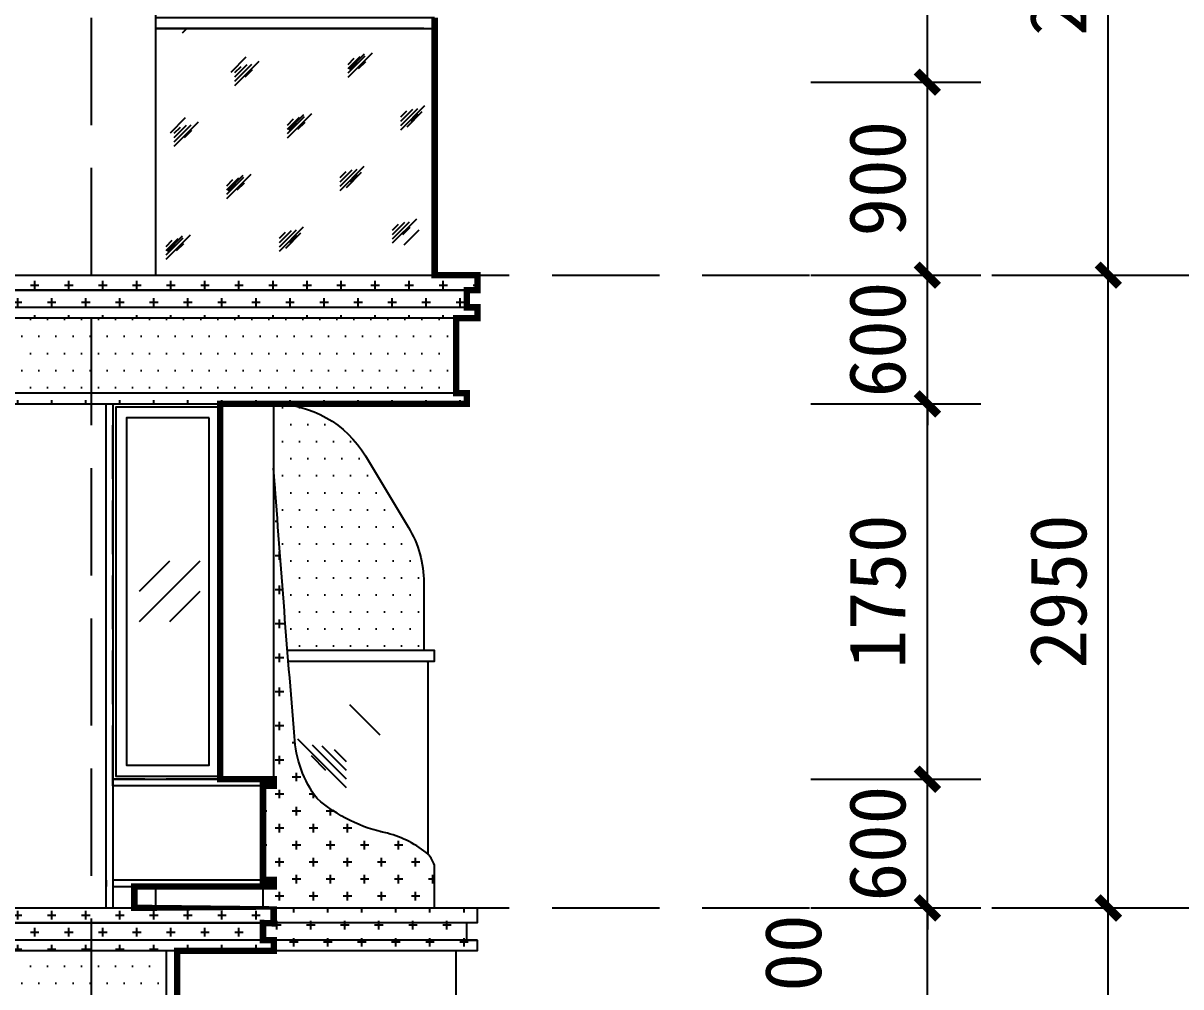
# Model space of a CAD drawing. Extents: x 646072 to 1012572, y -46617 to 16093.
# Drawn here: x 898650 to 904048, y -24120 to -19627 of the extents above; entities that cross this region are included whole.
import ezdxf

# ---------------------------------------------------------------- set-up
doc = ezdxf.new("R2010")
doc.units = 0
doc.header["$LTSCALE"] = 1000
doc.header["$MEASUREMENT"] = 0
for name, pattern in [('3#楼-HZS$0$3#楼-HZS$0$__DASH', [0.35, 0.25, -0.1]), ('3#楼-HZS$0$DOTE', [2.4200000000000004, 2, -0.2, 0.02, -0.2]), ('DASH', [0.35, 0.25, -0.1])]:
    doc.linetypes.add(name, pattern=pattern)
doc.layers.get('Defpoints').update_dxf_attribs({"color": 4, "linetype": 'DASH'})
for name, color, linetype in [('3#楼-HZS$0$0-金属铝板（剖）', 7, 'Continuous'), ('3#楼-HZS$0$3#楼-HZS$0$00-看线', 251, 'Continuous'), ('3#楼-HZS$0$3#楼-HZS$0$00-立面灰色金属看线', 252, 'Continuous'), ('3#楼-HZS$0$3#楼-HZS$0$00-立面米色看线', 31, 'Continuous'), ('3#楼-HZS$0$3#楼-HZS$0$0923调整', 6, 'Continuous'), ('3#楼-HZS$0$3#楼-HZS$0$A-LINE-浅灰色铝板幕墙-填充', 115, 'Continuous'), ('3#楼-HZS$0$3#楼-HZS$0$DOTE', 1, '3#楼-HZS$0$DOTE'), ('3#楼-HZS$0$3#楼-HZS$0$ELEV-WIND', 4, 'Continuous'), ('3#楼-HZS$0$3#楼-HZS$0$PUB_DIM', 3, 'Continuous'), ('3#楼-HZS$0$3#楼-HZS$0$RAIL', 163, 'Continuous'), ('3#楼-HZS$0$3#楼-HZS$0$WINDOW', 4, 'Continuous'), ('3#楼-HZS$0$3#楼-HZS$0$填充-浅黄色铝板', 30, 'Continuous'), ('3#楼-HZS$0$3#楼-HZS$0$填充-玻璃', 150, 'Continuous'), ('3#楼-HZS$0$3#楼-HZS$0$填充-银白色铝板', 115, 'Continuous')]:
    doc.layers.add(name, color=color, linetype=linetype)
doc.styles.add('3#楼-HZS$0$3#楼-HZS$0$_TCH_DIM_T3', font='')
doc.styles.get('3#楼-HZS$0$3#楼-HZS$0$_TCH_DIM_T3').set_extended_font_data('SimSun')
doc.dimstyles.new('3#楼-HZS$0$3#楼-HZS$0$_TCH_ARCH&&100', dxfattribs={"dimtxt": 264.3459915611814, "dimasz": 100, "dimexe": 250, "dimexo": 300, "dimgap": 100, "dimtad": 1, "dimdec": 0, "dimzin": 0, "dimdsep": 46, "dimtxsty": '3#楼-HZS$0$3#楼-HZS$0$_TCH_DIM_T3', "dimblk": '3#楼-HZS$0$3#楼-HZS$0$_ArchTick', "dimcen": 0.09, "dimclrt": 7, "dimazin": 2, "dimtfac": 1, "dimtdec": 0, "dimtix": 1, "dimtmove": 2, "dimatfit": 3, "dimfxl": 100, "dimtolj": 1, "dimtzin": 0, "dimarcsym": 0})
pattern_1 = [(0, (0, -11800.00000000001), (79.375, 79.375), [39.6875, -119.0625]), (90, (19.84375, -11819.84375000001), (-79.375, 79.375), [39.6875, -119.0625])]
pattern_2 = [(0, (0, -11800.00000000001), (39.6875, 79.375), [0, -79.375])]

# ---------------------------------------------------------------- blocks, each defined once
blk = doc.blocks.new('3#楼-HZS$0$3#楼-HZS$0$tytutyuiytiuty')
at = {"layer": '3#楼-HZS$0$3#楼-HZS$0$ELEV-WIND', "color": 8, "linetype": '3#楼-HZS$0$3#楼-HZS$0$__DASH'}
blk.add_lwpolyline([(147924.410584872, -250027.7864665329), (147424.4108036832, -250027.7864665329), (147424.4108036832, -251777.7864665329), (147924.410584872, -251777.7864665329)], close=True, dxfattribs=at)
at = {"layer": '3#楼-HZS$0$3#楼-HZS$0$ELEV-WIND'}
for points in [[(147424.4108036832, -250042.7864665329), (147909.410584872, -250042.7864665329), (147909.410584872, -251762.7864665329), (147424.4108036832, -251762.7864665329)], [(147474.4108036832, -250092.7864665329), (147859.410584872, -250092.7864665329), (147859.410584872, -251712.7864665329), (147474.4108036832, -251712.7864665329)]]:
    blk.add_lwpolyline(points, close=True, dxfattribs=at)
blk = doc.blocks.new('3#楼-HZS$0$3#楼-HZS$0$sz0fg4+df980j')
at = {"layer": '3#楼-HZS$0$3#楼-HZS$0$填充-浅黄色铝板'}
h = blk.add_hatch(dxfattribs=at)
h.set_pattern_fill('CROSS', color=250, scale=50)
h.set_pattern_definition([(0, (-1126718.565396795, 45994.03847895226), (79.375, 79.375), [39.6875, -119.0625]), (90, (-1126698.721646795, 45974.19472895226), (-79.375, 79.375), [39.6875, -119.0625])])
edge = h.paths.add_edge_path()
edge.add_line((949.4523340946762, 8600.000688241751), (949.4523340418236, 7070.038731505316))
edge.add_line((949.4523340418236, 7070.038731505323), (1000.00074787729, 7070.038731503577))
edge.add_line((1000.00074787729, 7070.038731503577), (1000.000747862388, 6630.038731495486))
edge.add_line((1000.000747862156, 6630.038731495486), (950.0010790840024, 6630.038731497203))
edge.add_line((950.0010790840024, 6630.038731497203), (950.0007478770567, 6600.038731497203))
edge.add_line((950.0007478772895, 6600.038731497203), (1000.001079083071, 6600.03871720696))
edge.add_line((1000.001079083071, 6600.03871720696), (1000.00074787729, 6500.038731490684))
edge.add_line((1000.00074787729, 6500.038731490684), (199.4552922326839, 6500.038731413428))
edge.add_line((199.455292232451, 6500.038731413413), (199.455292232451, 6700.038731413399))
edge.add_arc((394.2832762735197, 6621.575407589276), 210.0343699277474, 502.4595995358362, 518.0638117142032, ccw=False)
edge.add_arc((544.0989876718959, 6370.513304508087), 493.7138411202642, 464.6628066856925, 489.84925494788, ccw=False)
edge.add_arc((271.7218903187895, 7561.262106234921), 728.1891603912885, 281.6787722616173, 310.7366389926569)
edge.add_arc((327.4796568375314, 7326.183293006659), 525.5691799372054, 322.9471276859082, 357.148631248238)
edge.add_arc((-117825.9819498922, 16814.08146886762), 119059.1236000851, 355.416593846206, 356.0439292272274)
h = blk.add_hatch(dxfattribs=at)
h.set_pattern_fill('CROSS', color=250, scale=50)
h.set_pattern_definition([(0, (-845321.4992200356, 32602.99716113403), (79.375, 79.375), [39.6875, -119.0625]), (90, (-845301.6554700356, 32583.15341113403), (-79.375, 79.375), [39.6875, -119.0625])])
h.paths.add_polyline_path([(949.9278836343437, 6300.000688168977), (949.9278836343437, 6350.000688156812), (999.9278836343437, 6350.000688156812), (1000.001079088659, 6430.000874884619), (949.9278836343437, 6430.000688156812), (949.9278836343437, 6500.000688156808), (0.001079088659025729, 6500.000688156808), (0.001079090172424912, 6430.000874863726), (50.00107908865903, 6430.000874864771), (50.00107908865903, 6350.000874873076), (0.001079088659025729, 6350.000874873076), (0.001079089008271694, 6300.000874899633)])
at = {"layer": '3#楼-HZS$0$3#楼-HZS$0$填充-玻璃'}
h = blk.add_hatch(dxfattribs=at)
h.set_pattern_fill('玻璃1', color=250, scale=100)
h.set_pattern_definition([(45, (-845321.4992200356, 38542.99716113403), (-489.8835780060401, 489.8835780060401), [224, -576]), (45, (-845225.4992200356, 38582.99716113403), (-489.8835780060401, 489.8835780060401), [96, -704]), (45, (-845321.4992200356, 38582.99716113403), (-489.8835780060401, 489.8835780060401), [160, -640]), (45, (-845273.4992200356, 38542.99716113403), (537.401153701776, -537.4011537017761), [200, -600]), (45, (-845321.4992200356, 38502.99716113403), (-489.8835780060401, 489.8835780060401), [320, -480]), (45, (-845321.4992200356, 38622.99716113403), (-489.8835780060401, 489.8835780060401), [80, -720])])
h.paths.add_polyline_path([(881.0175094846636, 7650.000688168348), (230.0039926316822, 7650.000688168348), (230.0039926316822, 6751.392169461888, -0.1088350753991676), (419.1252063425491, 6848.109965642812, 0.1274726537944092), (746.9258121041348, 7009.462623500396, 0.1503499828996154), (852.3981503215618, 7300.000688128966, 0.0007971935028610926)])
at = {"layer": '3#楼-HZS$0$3#楼-HZS$0$填充-银白色铝板'}
h = blk.add_hatch(dxfattribs=at)
h.set_pattern_fill('DOTS', color=250, scale=50)
h.set_pattern_definition([(0, (-1726747.74903091, 153602.8970125259), (39.6875, 79.375), [0, -79.375])])
edge = h.paths.add_edge_path()
edge.add_arc((950.0010792914545, 8350.00068816897), 499.9999999998909, 90.00000000001334, 148.9690272509858)
edge.add_line((521.5567002814496, 8607.751370213839), (321.010913221282, 8274.395452326076))
edge.add_arc((749.4552922315197, 8016.644770281331), 499.9999999999996, 148.9690272510117, 180.0000000000033)
edge.add_line((249.4552922315197, 8016.644770281302), (249.4552922326839, 7700.000688171665))
edge.add_line((249.4552922326839, 7700.000688171665), (885.0142876394093, 7700.000688171665))
edge.add_arc((4126.301803274313, 7693.157106601451), 3241.294740318966, 171.2600042494356, 179.8790271593696, ccw=False)
edge.add_arc((5344.164031145512, 8336.327102941792), 4424.085057908338, 173.3324380912406, 181.9514610011744, ccw=False)
at = {"layer": '3#楼-HZS$0$3#楼-HZS$0$00-看线', "color": 250}
blk.add_lwpolyline([(950.0010792914545, 8850.00068818107), (950.0010792914545, 7070.000688191154), (1000.001079084002, 7070.000688189422), (1000.001079084002, 6630.000688183063), (950.0010790840024, 6630.000688183063), (950.0010790830711, 6600.000688183063), (1000.001079083071, 6600.000688181331), (1000.001079084002, 6500.000688168977), (199.455292232451, 6500.000688168977)], dxfattribs=at)
at = {"layer": '3#楼-HZS$0$3#楼-HZS$0$00-看线', "elevation": 3.018086236483697e-07}
blk.add_lwpolyline([(950.0010792914545, 8850.00068816886, 0.2631335219080186), (521.5567002814496, 8607.751370213868), (321.0109132217476, 8274.395452326804, 0.1362316768102551), (249.4552922326839, 8016.644770280021), (249.4552922326839, 7700.000688170974)], format="xyb", dxfattribs=at)
at = {"layer": '3#楼-HZS$0$3#楼-HZS$0$00-看线'}
blk.add_lwpolyline([(199.455292232451, 6500.000688099273), (199.455292232451, 6700.000688099259, -0.007705308354080122), (199.455292232451, 6700.000688099259, -0.06819162523306266), (227.7420060987351, 6749.515651025475, -0.110341176888654), (419.1252063425491, 6848.109965642812), (419.1252063425491, 6848.109965642812), (419.1252063425491, 6848.109965642812, 0.1274726537944078), (746.9258121041348, 7009.462623500396), (746.9258121041348, 7009.462623500396, 0.1503499828851486), (852.3981503191171, 7300.000688099608, 0.002846124476623772), (949.4523340946762, 8549.962644927611), (949.4523340946762, 8549.962644927611), (949.4523340946762, 8549.962644927611)], format="xyb", dxfattribs=at)
for points, elevation in [([(881.01750948478, 7650.000688168348), (200.0039926316822, 7650.000688168348), (200.0039926316822, 7700.000688171665), (885.0142876394093, 7700.000688171665)], -9.721127258702678e-09), ([(0.001079088659025729, 6350.000874873076), (1000.001079088659, 6350.000874893969)], 3.118086236483697e-07)]:
    blk.add_lwpolyline(points, dxfattribs=dict(at, elevation=elevation))
for points in [[(230.0039926316822, 7650.000688168348), (230.0039926316822, 6751.392169461888)], [(1000.001079088659, 6500.000688184387), (0.001079088659025729, 6500.000688168977), (0.001079088659025729, 6430.000874863726), (50.00107908865903, 6430.000874863726), (50.00107908865903, 6350.000874873076), (0.001079088659025729, 6350.000874873076), (0.001079088659025729, 6300.000874899633), (100.001079088659, 6300.000874899633), (100.001079088659, 5950.000958730336), (50.00107908865903, 5950.000958730336), (50.00107908865903, 5900.000688168861), (1450.249489312177, 5900.000591089563)], [(0.001079088659025729, 6430.000874863726), (1000.001079088659, 6430.000874884619)]]:
    blk.add_lwpolyline(points, dxfattribs=at)
at = {"layer": '3#楼-HZS$0$3#楼-HZS$0$00-看线', "color": 250, "elevation": 3.118086236483697e-07}
blk.add_lwpolyline([(0.001079088659025729, 6300.000874899633), (1000.001079088659, 6300.000874907721)], dxfattribs=at)
blk = doc.blocks.new('3#楼-HZS$0$3#楼-HZS$0$d+f9g5j04+9k0')
at = {"color": 7, "const_width": 30}
blk.add_lwpolyline([(426507.8774215884, 3234.282804623595), (426507.8774215884, 2034.282804610935), (426308.2510110266, 2034.282804610964), (426308.2510110266, 1964.282804598799), (426357.8774215883, 1964.282804598799), (426357.8774215883, 1884.282804598799), (426307.8774215883, 1884.282804598799), (426307.8774215883, 1834.282804610964), (426407.8774215883, 1834.282804610964), (426407.8774215883, 1484.282804610964), (426357.8774215883, 1484.282804610964), (426357.8774215883, 1434.282804610964), (427508.1783202488, 1434.282804610964), (427508.1783202488, -315.7171953890356), (427257.9239407042, -315.7171953890356), (427257.9239404495, -345.7171953667421), (427307.9239402422, -345.7171953667421), (427307.9239407042, -785.7171953765501), (427257.9239407042, -785.717195374833), (427257.9239407042, -785.717195374833), (427257.9239407042, -815.717195374833), (427908.0459205068, -815.7171953974321), (427908.0459205068, -915.4954756139341), (427258.1778155724, -915.7171953890647), (427258.1778155738, -985.7171953813522), (427308.1778155724, -985.717195401201), (427308.1778155724, -1065.717195401201), (427258.1778155724, -1065.717195401201), (427257.9239402422, -1115.717195381352), (427708.1778155724, -1115.717195389036), (427708.1778155724, -1465.717195389036)], dxfattribs=at)
blk = doc.blocks.new('3#楼-HZS$0$3#楼-HZS$0$+sdfg5+sd8j5')
at = {"color": 8, "elevation": -9.999999999999904e-09}
for points in [[(859987.3346993465, -24486.57511671548), (859845.9133431092, -24627.9964729528)], [(860128.7560555837, -24486.57511671554), (859845.9133431092, -24769.41782919018)], [(860128.756055584, -24627.9964729528), (859987.3346993465, -24769.41782919012)]]:
    blk.add_lwpolyline(points, dxfattribs=at)
blk = doc.blocks.new('3#楼-HZS$0$jjhgjgkiyuiy')
at = {"layer": '3#楼-HZS$0$3#楼-HZS$0$A-LINE-浅灰色铝板幕墙-填充'}
h = blk.add_hatch(dxfattribs=at)
h.set_pattern_fill('DOTS', color=256, scale=50)
h.set_pattern_definition(pattern_2)
h.paths.add_polyline_path([(894417.27959666, 38398.21083332095), (900667.2803582185, 38398.21083332095), (900667.2803582185, 38048.21083332095), (894417.27959666, 38048.21083332095)])
h = blk.add_hatch(dxfattribs=at)
h.set_pattern_fill('DOTS', color=256, scale=50)
h.set_pattern_definition(pattern_2)
h.paths.add_polyline_path([(894417.27959666, 35448.21083332095), (899367.3535536728, 35448.21083332095), (899367.3535536728, 35098.21083332095), (894417.27959666, 35098.21083332095)])
at = {"layer": '3#楼-HZS$0$3#楼-HZS$0$填充-浅黄色铝板'}
h = blk.add_hatch(dxfattribs=at)
h.set_pattern_fill('CROSS', color=30, scale=50)
h.set_pattern_definition(pattern_1)
h.paths.add_polyline_path([(894417.27959666, 38598.21083332095), (900767.2803582185, 38598.21083332095), (900767.2803582185, 38528.21083330878), (894417.27959666, 38528.21083330878)])
h.paths.add_polyline_path([(894417.27959666, 38528.21083330878), (900717.2803582185, 38528.21083330878), (900717.2803582185, 38448.21083330878), (894417.27959666, 38448.21083330878)])
h.paths.add_polyline_path([(894417.27959666, 38448.21083330878), (900717.2803582185, 38448.21083330878), (900767.2803582185, 38448.21083330878), (900767.2803582185, 38398.21083332095), (900667.2803582185, 38398.21083332095), (894417.27959666, 38398.21083332095)])
h.paths.add_polyline_path([(894417.27959666, 38048.21083332095), (900717.2803582185, 38048.21083332095), (900717.2803582185, 37998.21083332095), (894417.27959666, 37998.21083332095)])
h = blk.add_hatch(dxfattribs=at)
h.set_pattern_fill('CROSS', color=30, scale=50)
h.set_pattern_definition(pattern_1)
h.paths.add_polyline_path([(894417.27959666, 35648.21083332095), (899817.3535536728, 35648.21083332095), (899817.3535536728, 35578.21083330878), (894417.27959666, 35578.21083330878)])
h.paths.add_polyline_path([(894417.27959666, 35578.21083330878), (899767.3535536728, 35578.21083330878), (899767.3535536728, 35498.21083330878), (894417.27959666, 35498.21083330878)])
h.paths.add_polyline_path([(894417.27959666, 35498.21083330878), (899817.3535536728, 35498.21083330878), (899817.3535536728, 35448.21083332095), (899367.3535536728, 35448.21083332095), (894417.27959666, 35448.21083332095)])
h.paths.add_polyline_path([(894417.27959666, 35098.21083332095), (899367.3535536728, 35098.21083332095), (899367.3535536728, 35048.21083330878), (894417.27959666, 35048.21083330878)])
at = {"layer": '3#楼-HZS$0$3#楼-HZS$0$填充-玻璃'}
h = blk.add_hatch(dxfattribs=at)
h.set_pattern_fill('玻璃1', color=150, scale=50)
h.set_pattern_definition([(45, (0, -11780.00000000001), (-244.9417890030201, 244.9417890030201), [112, -288]), (45, (48, -11760.00000000001), (-244.9417890030201, 244.9417890030201), [48, -352]), (45, (0, -11760.00000000001), (-244.9417890030201, 244.9417890030201), [80, -320]), (45, (24, -11780.00000000001), (268.700576850888, -268.7005768508881), [100, -300]), (45, (0, -11800.00000000001), (-244.9417890030201, 244.9417890030201), [160, -240]), (45, (0, -11740.00000000001), (-244.9417890030201, 244.9417890030201), [40, -360])])
h.paths.add_polyline_path([(900567.2803582184, 39748.21083333026), (899267.3532678074, 39748.21083333026), (899267.3532678074, 38598.21083330878), (900567.2803582184, 38598.21083330878)])
blk = doc.blocks.new('3#楼-HZS$0$3#楼-HZS$0$_ArchTick')
at = {"color": 0, "linetype": 'ByBlock', "const_width": 0.4}
blk.add_lwpolyline([(-0.5, -0.5), (0.5, 0.5)], dxfattribs=at)
blk = doc.blocks.new('*D807')
at = {"layer": '3#楼-HZS$0$3#楼-HZS$0$PUB_DIM', "color": 0, "lineweight": -2, "transparency": 16777216}
for p, q in [((903165.772409059, -17851.78916669125), (903959.4540037297, -17851.78916669125)), ((903709.4540037297, -20801.78916669125), (903709.4540037297, -17851.78916669125)), ((903165.772409059, -20801.78916669125), (903959.4540037297, -20801.78916669125))]:
    blk.add_line(p, q, dxfattribs=at)
at = {"layer": 'Defpoints', "color": 0, "transparency": 16777216}
for p in [(902865.772409059, -17851.78916669125), (903709.4540037297, -17851.78916669125), (902865.772409059, -20801.78916669125)]:
    blk.add_point(p, dxfattribs=at)
at = {"layer": '3#楼-HZS$0$3#楼-HZS$0$PUB_DIM', "color": 0, "lineweight": -2, "transparency": 16777216, "xscale": 100, "yscale": 100, "zscale": 100}
for p, rotation in [((903709.4540037297, -17851.78916669125), 90), ((903709.4540037297, -20801.78916669125), 270)]:
    blk.add_blockref('3#楼-HZS$0$3#楼-HZS$0$_ArchTick', p, dxfattribs=dict(at, rotation=rotation))
at = {"layer": '3#楼-HZS$0$3#楼-HZS$0$PUB_DIM', "color": 7, "transparency": 16777216, "insert": (903477.2810079489, -19326.78916669151), "char_height": 264.3459915611814, "attachment_point": 5, "rotation": 90, "style": '3#楼-HZS$0$3#楼-HZS$0$_TCH_DIM_T3'}
blk.add_mtext('\\A1;2950', dxfattribs=at)
blk = doc.blocks.new('*D808')
at = {"layer": '3#楼-HZS$0$3#楼-HZS$0$PUB_DIM', "color": 0, "lineweight": -2, "transparency": 16777216}
for p, q in [((903165.772409059, -20801.78916669125), (903959.4540037297, -20801.78916669125)), ((903709.4540037297, -23751.78916669125), (903709.4540037297, -20801.78916669125)), ((903165.772409059, -23751.78916669125), (903959.4540037297, -23751.78916669125))]:
    blk.add_line(p, q, dxfattribs=at)
at = {"layer": 'Defpoints', "color": 0, "transparency": 16777216}
for p in [(902865.772409059, -20801.78916669125), (903709.4540037297, -20801.78916669125), (902865.772409059, -23751.78916669125)]:
    blk.add_point(p, dxfattribs=at)
at = {"layer": '3#楼-HZS$0$3#楼-HZS$0$PUB_DIM', "color": 0, "lineweight": -2, "transparency": 16777216, "xscale": 100, "yscale": 100, "zscale": 100}
for p, rotation in [((903709.4540037297, -20801.78916669125), 90), ((903709.4540037297, -23751.78916669125), 270)]:
    blk.add_blockref('3#楼-HZS$0$3#楼-HZS$0$_ArchTick', p, dxfattribs=dict(at, rotation=rotation))
at = {"layer": '3#楼-HZS$0$3#楼-HZS$0$PUB_DIM', "color": 7, "transparency": 16777216, "insert": (903477.2810079489, -22276.78916669151), "char_height": 264.3459915611814, "attachment_point": 5, "rotation": 90, "style": '3#楼-HZS$0$3#楼-HZS$0$_TCH_DIM_T3'}
blk.add_mtext('\\A1;2950', dxfattribs=at)
blk = doc.blocks.new('*D809')
at = {"layer": '3#楼-HZS$0$3#楼-HZS$0$PUB_DIM', "color": 0, "lineweight": -2, "transparency": 16777216}
for p, q in [((903165.772409059, -23751.78916669125), (903959.4540037297, -23751.78916669125)), ((903709.4540037297, -26701.78916669126), (903709.4540037297, -23751.78916669125)), ((903165.772409059, -26701.78916669126), (903959.4540037297, -26701.78916669126))]:
    blk.add_line(p, q, dxfattribs=at)
at = {"layer": 'Defpoints', "color": 0, "transparency": 16777216}
for p in [(902865.772409059, -23751.78916669125), (903709.4540037297, -23751.78916669125), (902865.772409059, -26701.78916669126)]:
    blk.add_point(p, dxfattribs=at)
at = {"layer": '3#楼-HZS$0$3#楼-HZS$0$PUB_DIM', "color": 0, "lineweight": -2, "transparency": 16777216, "xscale": 100, "yscale": 100, "zscale": 100}
for p, rotation in [((903709.4540037297, -23751.78916669125), 90), ((903709.4540037297, -26701.78916669126), 270)]:
    blk.add_blockref('3#楼-HZS$0$3#楼-HZS$0$_ArchTick', p, dxfattribs=dict(at, rotation=rotation))
at = {"layer": '3#楼-HZS$0$3#楼-HZS$0$PUB_DIM', "color": 7, "transparency": 16777216, "insert": (903477.2810079489, -25226.78916669151), "char_height": 264.3459915611814, "attachment_point": 5, "rotation": 90, "style": '3#楼-HZS$0$3#楼-HZS$0$_TCH_DIM_T3'}
blk.add_mtext('\\A1;2950', dxfattribs=at)
blk = doc.blocks.new('*D815')
at = {"layer": '3#楼-HZS$0$3#楼-HZS$0$PUB_DIM', "color": 0, "lineweight": -2, "transparency": 16777216}
for p, q in [((904009.4540037288, -6051.789166691249), (904803.1355983996, -6051.789166691249)), ((904553.1355983996, -35651.78916669126), (904553.1355983996, -6051.789166691249)), ((904009.4540037288, -35651.78916669126), (904803.1355983996, -35651.78916669126))]:
    blk.add_line(p, q, dxfattribs=at)
at = {"layer": 'Defpoints', "color": 0, "transparency": 16777216}
for p in [(903709.4540037288, -6051.789166691249), (904553.1355983996, -6051.789166691249), (903709.4540037288, -35651.78916669126)]:
    blk.add_point(p, dxfattribs=at)
at = {"layer": '3#楼-HZS$0$3#楼-HZS$0$PUB_DIM', "color": 0, "lineweight": -2, "transparency": 16777216, "xscale": 100, "yscale": 100, "zscale": 100}
for p, rotation in [((904553.1355983996, -6051.789166691249), 90), ((904553.1355983996, -35651.78916669126), 270)]:
    blk.add_blockref('3#楼-HZS$0$3#楼-HZS$0$_ArchTick', p, dxfattribs=dict(at, rotation=rotation))
at = {"layer": '3#楼-HZS$0$3#楼-HZS$0$PUB_DIM', "color": 7, "transparency": 16777216, "insert": (904320.9626026187, -20851.78916669151), "char_height": 264.3459915611814, "attachment_point": 5, "rotation": 90, "style": '3#楼-HZS$0$3#楼-HZS$0$_TCH_DIM_T3'}
blk.add_mtext('\\A1;29600', dxfattribs=at)
blk = doc.blocks.new('*D829')
at = {"layer": '3#楼-HZS$0$3#楼-HZS$0$PUB_DIM', "color": 0, "lineweight": -2, "transparency": 16777216}
for p, q in [((902322.0908143892, -18451.79339863203), (903115.7724090599, -18451.79339863203)), ((902865.7724090599, -19901.78916666689), (902865.7724090599, -18451.79339863203)), ((902322.0908143892, -19901.78916666689), (903115.7724090599, -19901.78916666689))]:
    blk.add_line(p, q, dxfattribs=at)
at = {"layer": 'Defpoints', "color": 0, "transparency": 16777216}
for p in [(902022.0908143892, -18451.79339863203), (902865.7724090599, -18451.79339863203), (902022.0908143892, -19901.78916666689)]:
    blk.add_point(p, dxfattribs=at)
at = {"layer": '3#楼-HZS$0$3#楼-HZS$0$PUB_DIM', "color": 0, "lineweight": -2, "transparency": 16777216, "xscale": 100, "yscale": 100, "zscale": 100}
for p, rotation in [((902865.7724090599, -18451.79339863203), 90), ((902865.7724090599, -19901.78916666689), 270)]:
    blk.add_blockref('3#楼-HZS$0$3#楼-HZS$0$_ArchTick', p, dxfattribs=dict(at, rotation=rotation))
at = {"layer": '3#楼-HZS$0$3#楼-HZS$0$PUB_DIM', "color": 7, "transparency": 16777216, "insert": (902633.5994132791, -19176.79128264972), "char_height": 264.3459915611814, "attachment_point": 5, "rotation": 90, "style": '3#楼-HZS$0$3#楼-HZS$0$_TCH_DIM_T3'}
blk.add_mtext('\\A1;1450', dxfattribs=at)
blk = doc.blocks.new('*D830')
at = {"layer": '3#楼-HZS$0$3#楼-HZS$0$PUB_DIM', "color": 0, "lineweight": -2, "transparency": 16777216}
for p, q in [((902322.0908143892, -19901.78916666689), (903115.7724090599, -19901.78916666689)), ((902865.7724090599, -20801.78916667891), (902865.7724090599, -19901.78916666689)), ((902322.0908143892, -20801.78916667891), (903115.7724090599, -20801.78916667891))]:
    blk.add_line(p, q, dxfattribs=at)
at = {"layer": 'Defpoints', "color": 0, "transparency": 16777216}
for p in [(902022.0908143892, -19901.78916666689), (902865.7724090599, -19901.78916666689), (902022.0908143892, -20801.78916667891)]:
    blk.add_point(p, dxfattribs=at)
at = {"layer": '3#楼-HZS$0$3#楼-HZS$0$PUB_DIM', "color": 0, "lineweight": -2, "transparency": 16777216, "xscale": 100, "yscale": 100, "zscale": 100}
for p, rotation in [((902865.7724090599, -19901.78916666689), 90), ((902865.7724090599, -20801.78916667891), 270)]:
    blk.add_blockref('3#楼-HZS$0$3#楼-HZS$0$_ArchTick', p, dxfattribs=dict(at, rotation=rotation))
at = {"layer": '3#楼-HZS$0$3#楼-HZS$0$PUB_DIM', "color": 7, "transparency": 16777216, "insert": (902633.5994132791, -20351.78916667316), "char_height": 264.3459915611814, "attachment_point": 5, "rotation": 90, "style": '3#楼-HZS$0$3#楼-HZS$0$_TCH_DIM_T3'}
blk.add_mtext('\\A1;900', dxfattribs=at)
blk = doc.blocks.new('*D831')
at = {"layer": '3#楼-HZS$0$3#楼-HZS$0$PUB_DIM', "color": 0, "lineweight": -2, "transparency": 16777216}
for p, q in [((902865.7724090599, -20801.78916667891), (902865.7724090599, -20701.78916667891)), ((902322.0908143892, -20801.78916667891), (903115.7724090599, -20801.78916667891)), ((902865.7724090599, -21401.80284774554), (902865.7724090599, -20801.78916667891)), ((902322.0908143892, -21401.80284774554), (903115.7724090599, -21401.80284774554)), ((902865.7724090599, -21401.80284774554), (902865.7724090599, -21501.80284774554))]:
    blk.add_line(p, q, dxfattribs=at)
at = {"layer": 'Defpoints', "color": 0, "transparency": 16777216}
for p in [(902022.0908143892, -20801.78916667891), (902865.7724090599, -20801.78916667891), (902022.0908143892, -21401.80284774554)]:
    blk.add_point(p, dxfattribs=at)
at = {"layer": '3#楼-HZS$0$3#楼-HZS$0$PUB_DIM', "color": 0, "lineweight": -2, "transparency": 16777216, "xscale": 100, "yscale": 100, "zscale": 100}
for p, rotation in [((902865.7724090599, -20801.78916667891), 270), ((902865.7724090599, -21401.80284774554), 90)]:
    blk.add_blockref('3#楼-HZS$0$3#楼-HZS$0$_ArchTick', p, dxfattribs=dict(at, rotation=rotation))
at = {"layer": '3#楼-HZS$0$3#楼-HZS$0$PUB_DIM', "color": 7, "transparency": 16777216, "insert": (902633.5994132791, -21101.79600721248), "char_height": 264.3459915611814, "attachment_point": 5, "rotation": 90, "style": '3#楼-HZS$0$3#楼-HZS$0$_TCH_DIM_T3'}
blk.add_mtext('\\A1;600', dxfattribs=at)
blk = doc.blocks.new('*D832')
at = {"layer": '3#楼-HZS$0$3#楼-HZS$0$PUB_DIM', "color": 0, "lineweight": -2, "transparency": 16777216}
for p, q in [((902322.0908143892, -21401.80284774554), (903115.7724090599, -21401.80284774554)), ((902865.7724090599, -23151.80284774549), (902865.7724090599, -21401.80284774554)), ((902322.0908143892, -23151.80284774549), (903115.7724090599, -23151.80284774549))]:
    blk.add_line(p, q, dxfattribs=at)
at = {"layer": 'Defpoints', "color": 0, "transparency": 16777216}
for p in [(902022.0908143892, -21401.80284774554), (902865.7724090599, -21401.80284774554), (902022.0908143892, -23151.80284774549)]:
    blk.add_point(p, dxfattribs=at)
at = {"layer": '3#楼-HZS$0$3#楼-HZS$0$PUB_DIM', "color": 0, "lineweight": -2, "transparency": 16777216, "xscale": 100, "yscale": 100, "zscale": 100}
for p, rotation in [((902865.7724090599, -21401.80284774554), 90), ((902865.7724090599, -23151.80284774549), 270)]:
    blk.add_blockref('3#楼-HZS$0$3#楼-HZS$0$_ArchTick', p, dxfattribs=dict(at, rotation=rotation))
at = {"layer": '3#楼-HZS$0$3#楼-HZS$0$PUB_DIM', "color": 7, "transparency": 16777216, "insert": (902633.5994132791, -22276.80284774576), "char_height": 264.3459915611814, "attachment_point": 5, "rotation": 90, "style": '3#楼-HZS$0$3#楼-HZS$0$_TCH_DIM_T3'}
blk.add_mtext('\\A1;1750', dxfattribs=at)
blk = doc.blocks.new('*D833')
at = {"layer": '3#楼-HZS$0$3#楼-HZS$0$PUB_DIM', "color": 0, "lineweight": -2, "transparency": 16777216}
for p, q in [((902865.7724090599, -23151.80284774549), (902865.7724090599, -23051.80284774549)), ((902322.0908143892, -23151.80284774549), (903115.7724090599, -23151.80284774549)), ((902865.7724090599, -23751.78916667891), (902865.7724090599, -23151.80284774549)), ((902322.0908143892, -23751.78916667891), (903115.7724090599, -23751.78916667891)), ((902865.7724090599, -23751.78916667891), (902865.7724090599, -23851.78916667891))]:
    blk.add_line(p, q, dxfattribs=at)
at = {"layer": 'Defpoints', "color": 0, "transparency": 16777216}
for p in [(902022.0908143892, -23151.80284774549), (902865.7724090599, -23151.80284774549), (902022.0908143892, -23751.78916667891)]:
    blk.add_point(p, dxfattribs=at)
at = {"layer": '3#楼-HZS$0$3#楼-HZS$0$PUB_DIM', "color": 0, "lineweight": -2, "transparency": 16777216, "xscale": 100, "yscale": 100, "zscale": 100}
for p, rotation in [((902865.7724090599, -23151.80284774549), 270), ((902865.7724090599, -23751.78916667891), 90)]:
    blk.add_blockref('3#楼-HZS$0$3#楼-HZS$0$_ArchTick', p, dxfattribs=dict(at, rotation=rotation))
at = {"layer": '3#楼-HZS$0$3#楼-HZS$0$PUB_DIM', "color": 7, "transparency": 16777216, "insert": (902633.5994132791, -23451.79600721245), "char_height": 264.3459915611814, "attachment_point": 5, "rotation": 90, "style": '3#楼-HZS$0$3#楼-HZS$0$_TCH_DIM_T3'}
blk.add_mtext('\\A1;600', dxfattribs=at)
blk = doc.blocks.new('*D834')
at = {"layer": '3#楼-HZS$0$3#楼-HZS$0$PUB_DIM', "color": 0, "lineweight": -2, "transparency": 16777216}
for p, q in [((902322.0908143892, -23751.78916667891), (903115.7724090599, -23751.78916667891)), ((902865.7724090599, -24351.79339863203), (902865.7724090599, -23751.78916667891)), ((902322.0908143892, -24351.79339863203), (903115.7724090599, -24351.79339863203))]:
    blk.add_line(p, q, dxfattribs=at)
at = {"layer": 'Defpoints', "color": 0, "transparency": 16777216}
for p in [(902022.0908143892, -23751.78916667891), (902865.7724090599, -23751.78916667891), (902022.0908143892, -24351.79339863203)]:
    blk.add_point(p, dxfattribs=at)
at = {"layer": '3#楼-HZS$0$3#楼-HZS$0$PUB_DIM', "color": 0, "lineweight": -2, "transparency": 16777216, "xscale": 100, "yscale": 100, "zscale": 100}
for p, rotation in [((902865.7724090599, -23751.78916667891), 90), ((902865.7724090599, -24351.79339863203), 270)]:
    blk.add_blockref('3#楼-HZS$0$3#楼-HZS$0$_ArchTick', p, dxfattribs=dict(at, rotation=rotation))
at = {"layer": '3#楼-HZS$0$3#楼-HZS$0$PUB_DIM', "color": 7, "transparency": 16777216, "insert": (902240.7724090585, -24051.79128265547), "char_height": 264.3459915611814, "attachment_point": 5, "rotation": 90, "style": '3#楼-HZS$0$3#楼-HZS$0$_TCH_DIM_T3'}
blk.add_mtext('\\A1;600', dxfattribs=at)

msp = doc.modelspace()

# ---------------------------------------------------------------- linework, layer by layer
at = {"layer": '3#楼-HZS$0$3#楼-HZS$0$00-立面灰色金属看线'}
for points in [[(899267.3532678074, -18451.78916669125), (899267.3532678074, -20801.78916667897)], [(899037.3532678074, -23751.78916669125), (899037.3532678074, -21401.78916667908)], [(899067.3532678074, -21401.78916667908), (899067.3532678074, -23751.78916669125)], [(899767.3535536728, -23621.78916666488), (899767.3535536728, -23181.78916665679)], [(899037.3532678074, -23621.78916663898), (899037.3532678074, -23651.78916664114)], [(899067.3532678074, -23651.78916663944), (899817.3535536728, -23651.78916666488), (899817.3535536728, -23621.78916666488), (899067.3532678074, -23621.78916663997)], [(899267.3532678074, -23651.789166684), (899267.3532678074, -23751.78916667908)]]:
    msp.add_lwpolyline(points, dxfattribs=at)
msp.add_lwpolyline([(899067.3532678074, -23181.78916668169), (899067.3532678074, -23151.78916668223), (899817.3535536728, -23151.78916665679), (899817.3535536728, -23181.78916665679)], close=True, dxfattribs=at)
at = {"layer": '3#楼-HZS$0$3#楼-HZS$0$00-立面米色看线'}
for points in [[(894367.27959666, -20801.78916667908), (900767.2803582185, -20801.78916667908), (900767.2803582185, -20871.78916669125), (894367.27959666, -20871.78916669125)], [(894367.27959666, -20871.78916669125), (900717.2803582185, -20871.78916669125), (900717.2803582185, -20951.78916669125), (900767.2803582185, -20951.78916669125), (900767.2803582185, -21001.78916667908), (900667.2803582185, -21001.78916667908), (900667.2803582185, -21351.78916667908), (894367.27959666, -21351.78916667908)], [(900717.2803582185, -20951.78916669125), (894367.27959666, -20951.78916669125)], [(900667.2803582185, -21001.78916667908), (894367.27959666, -21001.78916667908)], [(894367.27959666, -21401.78916667908), (900717.2803582185, -21401.78916667908), (900717.2803582185, -21351.78916667908), (894367.27959666, -21351.78916667908)], [(894367.27959666, -23751.78916667908), (899817.3535536728, -23751.78916667908), (899817.3535536728, -23821.78916669125), (894367.27959666, -23821.78916669125)], [(894367.27959666, -23821.78916669125), (899767.3535536728, -23821.78916669125), (899767.3535536728, -23901.78916669125), (899817.3535536728, -23901.78916669125), (899817.3535536728, -23951.78916667908), (899317.3535536728, -23951.78916667908), (899317.3535536728, -24301.78916667908), (894367.27959666, -24301.78916667908)], [(899767.3535536728, -23901.78916669125), (894367.27959666, -23901.78916669125)], [(899717.3535536728, -23951.78916667908), (894367.27959666, -23951.78916667908)]]:
    msp.add_lwpolyline(points, dxfattribs=at)
at = {"layer": '3#楼-HZS$0$3#楼-HZS$0$DOTE', "linetype": '3#楼-HZS$0$3#楼-HZS$0$__DASH', "ltscale": 2}
for p, q in [((898966.9061618962, -2101.789166678966, 9.99999917259629e-09), (898966.9061618962, -37215.30559085181, 9.99999917259629e-09)), ((876616.5072477827, -20801.78916669125), (909102.0890191564, -20801.78916669125)), ((876616.5072477827, -23751.78916669125), (909102.0890191564, -23751.78916669125))]:
    msp.add_line(p, q, dxfattribs=at)
at = {"layer": '3#楼-HZS$0$3#楼-HZS$0$RAIL'}
msp.add_lwpolyline([(900567.2803582184, -19601.78916666645), (899266.3331050919, -19601.78916666645), (899266.3331050919, -19651.78916666977), (900567.2803582184, -19651.78916666977)], close=True, dxfattribs=at)
msp.add_lwpolyline([(900517.2803582186, -19651.78916666633), (899266.3331050919, -19651.78916666977)], dxfattribs=at)
at = {"layer": '3#楼-HZS$0$3#楼-HZS$0$WINDOW'}
msp.add_lwpolyline([(900567.2803582184, -19651.78916666977), (900567.2803582184, -20801.78916666645)], dxfattribs=at)

# ---------------------------------------------------------------- block references
at = {"color": 2, "xscale": -1}
msp.add_blockref('3#楼-HZS$0$3#楼-HZS$0$d+f9g5j04+9k0', (1327076.206718494, -22836.07197129005), dxfattribs=at)
at = {"xscale": -1}
msp.add_blockref('3#楼-HZS$0$3#楼-HZS$0$sz0fg4+df980j', (900767.2814373071, -30251.78985484806), dxfattribs=at)
msp.add_blockref('3#楼-HZS$0$3#楼-HZS$0$+sdfg5+sd8j5', (39345.01856846095, 2351.207306285971, 9.999999999999904e-09))
at = {"layer": '3#楼-HZS$0$0-金属铝板（剖）'}
msp.add_blockref('3#楼-HZS$0$jjhgjgkiyuiy', (0, -59400.00000000002), dxfattribs=at)
at = {"layer": '3#楼-HZS$0$3#楼-HZS$0$0923调整', "extrusion": (0, 0, -1), "zscale": -1}
msp.add_blockref('3#楼-HZS$0$3#楼-HZS$0$tytutyuiytiuty', (-1046991.763852679, 228625.9972998659), dxfattribs=at)

# ---------------------------------------------------------------- dimensions: what is measured, and where the dimension line sits
at = {"layer": '3#楼-HZS$0$3#楼-HZS$0$PUB_DIM'}
for p1, p2, distance, picture, middle in [((903709.4540037283, -35651.78916669125), (903709.4540037283, -6051.789166691247), -843.6815946712159, '*D815', (904320.9626026187, -20851.78916669151)), ((902865.7724090585, -20801.78916669125), (902865.7724090585, -17851.78916669125), -843.6815946712159, '*D807', (903477.2810079489, -19326.78916669151)), ((902022.0908143887, -19901.78916666689), (902022.0908143887, -18451.79339863203), -843.6815946712159, '*D829', (902633.5994132791, -19176.79128264972)), ((902022.0908143887, -20801.78916667891), (902022.0908143887, -19901.78916666689), -843.6815946712159, '*D830', (902633.5994132791, -20351.78916667316)), ((902022.0908143887, -21401.80284774553), (902022.0908143887, -20801.78916667891), -843.6815946712159, '*D831', (902633.5994132791, -21101.79600721248)), ((902865.7724090585, -23751.78916669125), (902865.7724090585, -20801.78916669125), -843.6815946712159, '*D808', (903477.2810079489, -22276.78916669151)), ((902022.0908143887, -23151.80284774548), (902022.0908143887, -21401.80284774553), -843.6815946712157, '*D832', (902633.5994132791, -22276.80284774576)), ((902022.0908143887, -23751.78916667891), (902022.0908143887, -23151.80284774548), -843.6815946712159, '*D833', (902633.5994132791, -23451.79600721245)), ((902865.7724090585, -26701.78916669125), (902865.7724090585, -23751.78916669125), -843.6815946712159, '*D809', (903477.2810079489, -25226.78916669151))]:
    dim = msp.add_aligned_dim(p1=p1, p2=p2, distance=distance, dimstyle='3#楼-HZS$0$3#楼-HZS$0$_TCH_ARCH&&100', dxfattribs=at)
    dim.commit()
    dim.dimension.update_dxf_attribs({"geometry": picture, "text_midpoint": middle})
dim = msp.add_linear_dim(base=(902865.7724090599, -23751.78916667891), p1=(902022.0908143887, -24351.79339863203), p2=(902022.0908143887, -23751.78916667891), angle=90, dimstyle='3#楼-HZS$0$3#楼-HZS$0$_TCH_ARCH&&100', dxfattribs=at)
dim.commit()
dim.dimension.update_dxf_attribs({"geometry": '*D834', "text_midpoint": (902240.7724090585, -24051.79128265547), "dimtype": 161})

doc.saveas('drawing.dxf')
